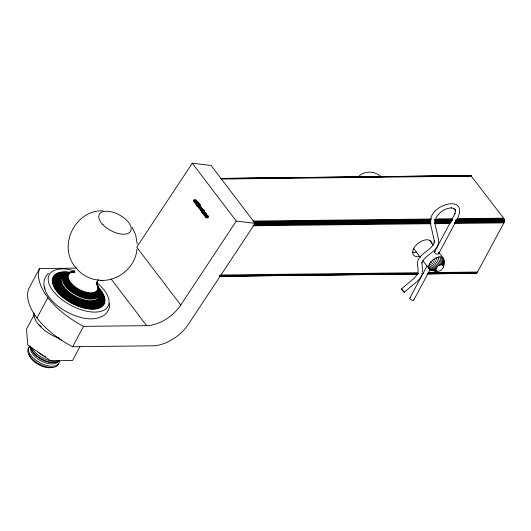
<?xml version="1.0" encoding="UTF-8"?>
<svg xmlns="http://www.w3.org/2000/svg" width="531" height="531" viewBox="0 0 531 531"><rect width="100%" height="100%" fill="white"/><g stroke="black" fill="none" stroke-linecap="round" stroke-linejoin="round"><path stroke-width="0.8" d="M443.106 265.845L443.153 264.398M422.676 272.018L421.933 262.606L421.86 262.984C424.866 254.097 440.046 251.316 438.593 239.893L434.816 222.841M422.928 260.701L429.771 269.662L431.059 270.319L436.986 271.348L439.761 270.983L441.673 269.728L443.398 267.146L443.743 258.896L438.759 252.344M205.258 213.057L205.623 213.721L205.198 212.486L202.43 212.088L202.119 212.559L202.444 212.984L202.756 212.513L205.55 212.851M109.718 303.546C110.136 309.288 106.426 314.797 101.175 316.98M199.118 206.287L199.218 205.563L197.2 205.411L197.512 204.408L198.249 205.245L198.342 204.767L197.963 203.911L197.247 203.884L196.689 204.973L197.107 205.988L200.439 206.128L200.479 207.362M197.114 205.105C201.076 207.176 200.499 203.034 197.539 203.751M475.225 273.16L476.632 273.14L477.508 272.045L503.873 222.874L504.443 220.431L503.594 218.175L470.851 175.595L220.398 178.423M443.398 267.146C445.728 261.225 443.319 254.077 436.07 257.913C432.221 259.812 427.641 263.847 428.935 268.6L435.924 270.491L436.986 271.348M443.491 266.336L444.075 260.29M195.667 202.324C195.952 200.506 193.576 201.475 194.618 202.749C195.196 203.446 195.362 202.683 194.758 202.377C195.096 202.623 196.855 202.49 198.481 202.736L198.262 202.975M201.554 209.811L201.289 210.541L200.678 209.738L200.977 210.754L200.253 209.864L200.871 208.909L201.554 209.811L203.141 210.004L202.57 209.108L200.446 209.221M136.958 249.205C135.398 267.949 116.634 282.811 98.023 280.109M199.079 206.625L198.355 207.468L197.837 206.3L198.528 205.689L199.079 206.625L200.658 206.811M205.112 214.551C205.099 216.011 203.3 215.148 203.931 214.066C204.256 212.977 207.13 215.254 206.513 215.287M206.015 217.677L206.692 216.349L205.762 215.062L207.349 215.254L208.212 216.349L207.601 217.869L206.015 217.677L205.716 217.279L206.201 216.27L205.497 216.993L205.192 216.595L205.683 215.586L204.979 216.309L204.674 215.911L205.477 214.69L207.349 215.254M435.924 270.491C435.095 267.04 440.637 262.898 443.325 265.639M202.769 209.964L202.557 209.586M418.136 272.443C418.514 267.511 415.693 261.843 419.623 257.601M204.043 213.535C204.541 211.471 201.747 212.639 203.187 213.98C203.917 214.551 202.809 211.677 204.043 213.535L206.26 213.854L206.692 214.743M96.702 283.461L97.153 281.695L96.742 282.684L98.381 280.109M199.357 206.639L198.846 208.252L199.112 208.603L199.756 208.072L199.702 209.373L200.798 208.537L202.384 208.729L200.506 208.159L199.868 208.756L200.214 207.767L199.941 207.409L199.271 207.966L199.357 206.639L201.236 207.216L199.649 207.03M430.568 219.595C432.652 203.22 468.939 194.545 457.33 218.858L438.533 253.924M422.152 274.348L419.994 278.37L417.393 281.304L404.084 292.276L401.39 288.95L414.426 278.038L417.32 274.361M404.197 292.355L403.958 291.917M196.848 202.391L196.689 201.88M195.089 200.366C191.585 198.893 194.412 203.838 195.129 200.214L196.709 200.406L195.926 201.568M39.546 268.547L28.634 288.891A65.047 32.623 28.2 0 0 72.647 346.73L153.817 345.787A31.88 18.558 -37.3 0 0 187.795 325.178L255.119 223.345L211.106 165.506L192.262 163.236L136.746 247.2L180.759 305.04A30.459 17.735 -37.3 0 1 146.622 325.656L83.559 326.379A65.047 32.623 28.2 0 1 39.546 268.547L76.404 268.122M34.342 314.491L26.55 329.021L27.745 345.031L50.73 360.795L72.515 360.542L79.915 346.736M36.971 317.969L47.883 297.619M72.647 346.73L83.559 326.379M409.905 297.944L427.13 265.819M434.179 252.676L455.014 213.568L454.941 213.92L455.379 211.053L455.445 211.484L454.748 209.174L455.313 209.918L453.574 208.351L453.985 208.537L451.337 207.873L451.722 207.9C445.018 208.086 439.316 212.281 436.024 217.71M413.855 299.942L430.302 269.263M199.477 206.327L199.995 205.875L200.439 206.128M205.51 214.252L206.141 213.807M196.709 200.406L194.784 199.769L193.928 200.99L193.51 200.174M199.543 204.103L197.12 203.705L196.171 204.74L196.158 203.081L195.574 203.957L195.269 203.552L196.437 202.026L196.901 202.55L196.384 202.736L196.676 203.114L198.614 203.001L199.079 203.519L196.981 203.519L199.079 203.519M196.676 203.114L197.034 202.809L197.492 203.327M197.32 202.716L198.023 202.218L198.481 202.736M198.481 204.243L198.561 203.705M202.53 209.944L201.415 211.63L201.11 211.232L202.225 209.546L204.116 210.137L201.455 209.387M203.506 212.493L204.621 210.807L202.736 210.216L201.621 211.902L201.926 212.3L205.464 212.725M201.926 212.3L203.041 210.615L204.621 210.807M203.705 212.745L204.017 212.281L204.342 212.705M207.754 216.774L207.296 217.464L207.601 217.869M180.759 305.04L236.275 221.075L255.119 223.345M420.366 256.672C424.813 251.316 432.373 248.827 434.325 242.103L434.252 242.488L434.258 240.623L434.331 241.067L430.522 223.876M48.527 273.339C44.007 277.049 42.931 283.647 44.723 289.017M198.694 204.209L199.264 203.95M199.218 205.563L198.879 205.689M204.7 212.606L205.112 212.453M201.282 209.566L202.384 208.729M205.258 214.232L205.119 213.714M359.268 175.834C365.534 170.431 375.536 171.075 381.225 177.015M196.364 201.481C197.758 201.176 197.446 204.004 195.634 202.43M102.961 210.814C74.99 209.718 57.328 246.457 75.727 267.571M470.566 175.529L469.464 175.934L461.187 176.026M220.909 178.482L470.851 175.595M220.465 178.615L471.13 175.721M231.071 178.688L244.313 178.529M277.421 178.15L289.84 178.004M322.948 177.626L336.196 177.473M369.304 177.088L381.723 176.942M415.66 176.551L428.079 176.411M221.002 179.047L471.628 176.153M252.968 221.069L431.637 219.004M434.942 218.964L452.312 218.765M457.277 218.706L503.594 218.175M253.387 221.679L431.225 219.628M434.537 219.588L452.731 219.376M456.872 219.33L504.019 218.785M253.526 222.051L430.555 220.007M434.69 219.96L452.067 219.761M456.202 219.708L504.184 219.157M254.475 222.443L430.681 220.411M434.816 220.365L452.193 220.159M455.498 220.126L504.311 219.562M254.541 222.874L430.767 220.836M434.902 220.79L452.273 220.591M455.585 220.551L504.397 219.987M254.561 223.319L430.807 221.281M434.942 221.235L451.489 221.042M455.625 220.996L504.443 220.431M254.535 223.763L430.8 221.732M434.935 221.686L451.489 221.493M455.625 221.447L504.45 220.883M254.468 224.208L430.754 222.177M434.889 222.124L451.443 221.938M455.585 221.885L504.41 221.327M254.349 224.64L430.668 222.608M434.803 222.555L450.534 222.376M454.669 222.33L504.337 221.752M253.367 225.058L430.535 223.013M434.677 222.967L450.407 222.781M454.543 222.735L504.218 222.164M252.942 225.768L430.999 223.717M434.312 223.677L450.042 223.491M454.184 223.445L503.873 222.874M220.398 275.012L417.797 272.728M428.577 272.609L477.508 272.045M219.894 275.662L418.401 273.372M421.707 273.332L423.36 273.312M427.495 273.266L477.123 272.695M219.622 275.914L418.156 273.624M428.079 273.511L476.884 272.947M219.323 276.113L417.89 273.817M427.82 273.704L476.632 273.14M219.734 276.239L417.605 273.95M427.495 273.837L476.36 273.273M219.217 276.306L417.851 274.016M426.957 273.91L476.075 273.346M100.83 280.275L102.47 280.375M194.519 201.13L196.709 201.402M194.784 201.295L196.928 201.534M195.454 201.461L197.034 201.654M195.594 201.68L197.174 201.873M195.64 201.787L197.22 201.979M195.667 201.893L198.096 202.238M196.231 202.132L198.176 202.298M195.693 202.105L198.269 202.404M196.078 202.338L197.698 202.47M196.968 202.815L198.773 203.081M197.28 202.995L198.866 203.187M196.709 203.061L198.295 203.254M197.054 203.413L198.78 203.625M197.247 203.884L198.833 204.07M198.096 204.063L199.676 204.256M198.189 204.203L199.769 204.389M198.255 204.335L199.842 204.528M198.309 204.481L199.888 204.667M198.335 204.621L199.915 204.813M198.342 204.767L199.928 204.959M198.328 204.92L199.915 205.112M197.127 205.006L199.882 205.271M197.114 205.185L198.707 205.457M198.289 205.709L200.227 205.928M198.753 205.816L200.333 206.008M196.961 205.829L198.541 206.015M198.959 206.094L200.545 206.287M197.107 205.988L200.618 206.453M199.072 206.44L200.652 206.632M199.941 207.409L201.793 207.96L200.214 207.767M198.123 207.336L199.709 207.528M200.871 208.909L202.683 209.154M200.645 209.002L202.796 209.241M200.545 209.095L202.902 209.36M201.501 209.493L203.088 209.685M201.534 209.599L203.114 209.791M203.24 212.314L205.331 212.573M204.037 212.785L205.616 212.977M204.083 212.911L205.663 213.104M204.103 213.031L205.689 213.223M203.214 213.13L205.696 213.343M203.718 213.216L205.689 213.469M204.083 213.402L205.663 213.595M203.453 213.575L206.367 213.933M204.11 213.787L206.473 214.053M202.948 213.681L204.535 213.867M204.993 214.026L206.579 214.212M205.066 214.192L206.645 214.385M205.105 214.365L206.685 214.557M205.769 215.228L207.548 215.486M206.055 215.394L207.641 215.586M206.134 215.52L207.714 215.712M206.174 215.646L207.754 215.832M206.181 215.772L207.76 215.964M206.161 215.918L207.979 216.117M206.486 215.978L208.152 216.263M206.625 216.157L208.212 216.349M206.074 216.217L208.252 216.442M206.692 216.349L208.271 216.542M206.692 216.449L208.278 216.641M206.685 216.562L208.265 216.748M206.652 216.675L208.232 216.86M206.599 216.787L208.179 216.98M206.526 216.913L208.106 217.099M431.059 270.319L437.809 271.454M429.771 269.662L436.343 271.022M428.603 267.206L435.759 269.794M428.796 265.58L435.851 268.978M429.506 263.827L436.21 268.102M38.657 324.687L41.358 326.538M55.556 336.276L61.636 340.444M401.39 288.95L402.671 290.291M199.835 205.437L199.371 204.594M430.681 262.068L436.794 267.226M432.241 260.422L437.577 266.403M403.042 290.736L403.706 291.572M429.785 240.556L433.276 245.136M413.41 248.196L420.419 257.409M192.262 163.236L236.275 221.075M194.784 199.769L195.129 200.214M202.736 210.216L203.041 210.615M200.506 208.159L200.798 208.537M205.477 214.69L205.762 215.062M202.43 212.088L202.756 212.513M111.112 278.987L146.622 325.656M434.079 259.009L438.493 265.692M132.226 227.275L135.717 235.034L137.224 244.087M436.07 257.913L439.489 265.148M197.632 205.371L197.837 205.895M438.082 257.216L440.498 264.796M439.98 256.964L441.44 264.67M441.619 257.177L442.263 264.777M442.907 257.834L442.907 265.108M416.881 252.092A11.118 6.472 -37.3 0 1 412.461 252.145M420.167 256.407A11.118 6.472 -37.3 0 1 412.726 251.468A11.118 6.472 -37.3 0 1 422.291 240.828A11.118 6.472 -37.3 0 1 431.949 243.304M58.695 338.161A26.683 13.381 28.2 0 1 34.011 313.018M45.666 356.905A15.366 7.706 28.2 0 1 44.219 356.221M43.509 355.85A15.366 7.706 28.2 0 1 37.774 351.801M97.093 282.864A33.353 16.726 28.2 0 1 97.113 312.009A33.353 16.726 28.2 0 1 50.432 286.893A33.353 16.726 28.2 0 1 74.951 270.956M99.423 291.864A23.968 12.021 28.2 0 1 89.387 304.847A23.968 12.021 28.2 0 1 60.819 289.594A23.968 12.021 28.2 0 1 65.877 273.956M99.503 292.209A23.49 11.782 28.2 0 1 88.77 304.243A23.49 11.782 28.2 0 1 61.158 289.11A23.49 11.782 28.2 0 1 66.275 274.003M99.715 292.15A24.459 12.266 28.2 0 1 89.181 305.385A24.459 12.266 28.2 0 1 59.97 289.375A24.459 12.266 28.2 0 1 66.262 273.817M57.959 361.551A15.366 7.706 28.2 0 1 40.98 360.848A15.366 7.706 28.2 0 1 30.878 347.095M59.392 360.622A16.979 8.516 28.2 0 1 40.595 363.138A16.979 8.516 28.2 0 1 30.148 345.82M96.768 283.926A16.262 8.157 28.2 0 1 89.825 292.727A16.262 8.157 28.2 0 1 70.417 282.18A16.262 8.157 28.2 0 1 74.347 271.739M98.427 288.346A27.745 13.912 28.2 0 1 92.56 308.418A27.745 13.912 28.2 0 1 56.293 289.256A27.745 13.912 28.2 0 1 68.904 272.748A20.145 10.102 28.2 0 0 66.209 286.229A20.145 10.102 28.2 0 0 89.666 298.535A20.145 10.102 28.2 0 0 98.64 288.379M99.576 290.152A27.174 13.627 28.2 0 1 90.834 307.96A27.174 13.627 28.2 0 1 56.399 288.592A27.174 13.627 28.2 0 1 69.143 273.04M98.627 288.134A28.329 14.204 28.2 0 1 92.58 308.836A28.329 14.204 28.2 0 1 55.397 288.632A28.329 14.204 28.2 0 1 70.079 272.622M58.39 364.16A16.979 8.516 28.2 0 1 37.986 363.304A16.979 8.516 28.2 0 1 29.484 347.055M99.264 290.523A26.046 13.063 28.2 0 1 90.695 307.011A26.046 13.063 28.2 0 1 58.091 289.415A26.046 13.063 28.2 0 1 67.417 273.339M98.925 290.357A25.501 12.79 28.2 0 1 91 306.513A25.501 12.79 28.2 0 1 59.16 290.045A25.501 12.79 28.2 0 1 66.342 273.511M99.191 290.059A26.603 13.341 28.2 0 1 91.126 307.509A26.603 13.341 28.2 0 1 57.441 289.329A26.603 13.341 28.2 0 1 67.855 273.153M98.998 290.729A24.977 12.525 28.2 0 1 90.389 305.975A24.977 12.525 28.2 0 1 59.525 289.674A24.977 12.525 28.2 0 1 66.7 273.671M99.616 292.846A21.512 10.786 28.2 0 1 74.386 296.603A21.512 10.786 28.2 0 1 66.123 274.016M99.609 292.269A21.207 10.64 28.2 0 1 74.207 295.661A21.207 10.64 28.2 0 1 67.397 273.525M99.503 292.528A21.851 10.959 28.2 0 1 75.78 298.004A21.851 10.959 28.2 0 1 64.191 274.653M99.649 292.946A22.222 11.144 28.2 0 1 73.816 297.606A22.222 11.144 28.2 0 1 66.123 274.089M98.029 287.025A28.906 14.496 28.2 0 1 93.496 309.215A28.906 14.496 28.2 0 1 54.905 288.612A28.906 14.496 28.2 0 1 70.623 272.396M98.593 279.99A17.788 8.921 28.2 0 1 75.847 267.305M96.489 283.474A17.364 8.708 28.2 0 1 90.695 294.201A17.364 8.708 28.2 0 1 69.169 282.91A17.364 8.708 28.2 0 1 74.128 271.739M96.264 283.083A16.819 8.436 28.2 0 1 90.648 293.477A16.819 8.436 28.2 0 1 69.793 282.532A16.819 8.436 28.2 0 1 74.592 271.713M96.204 283.209A17.881 8.967 28.2 0 1 90.861 294.931A17.881 8.967 28.2 0 1 68.233 282.85A17.881 8.967 28.2 0 1 74.891 271.826M96.37 283.607A18.379 9.219 28.2 0 1 90.881 295.661A18.379 9.219 28.2 0 1 67.623 283.242A18.379 9.219 28.2 0 1 74.459 271.912M98.341 288.048A20.483 10.275 28.2 0 1 90.243 299.165A20.483 10.275 28.2 0 1 65.963 286.873A20.483 10.275 28.2 0 1 68.426 272.901M59.658 361A16.979 8.516 28.2 0 1 42.58 359.434A16.979 8.516 28.2 0 1 30.413 346.199M55.596 362.361A15.366 7.706 28.2 0 1 40.907 359.202A15.366 7.706 28.2 0 1 31.302 348.515M52.078 367.406A14.556 7.301 28.2 0 1 38.298 364.498A14.556 7.301 28.2 0 1 29.092 354.482M96.509 284.025A18.857 9.458 28.2 0 1 90.662 296.391A18.857 9.458 28.2 0 1 66.773 283.295A18.857 9.458 28.2 0 1 74.705 272.078M59.273 360.423A16.979 8.516 28.2 0 1 44.239 358.69A16.979 8.516 28.2 0 1 31.787 347.632M69.442 272.649A20.145 10.102 28.2 0 1 70.709 272.536M97.498 286.023A19.74 9.897 28.2 0 1 90.814 297.851A19.74 9.897 28.2 0 1 66.667 285.632A19.74 9.897 28.2 0 1 70.537 272.376M97.02 285.008A19.308 9.684 28.2 0 1 91.717 297.114A19.308 9.684 28.2 0 1 67.988 286.07A19.308 9.684 28.2 0 1 69.846 272.357M99.828 293.358A22.621 11.343 28.2 0 1 73.53 298.097A22.621 11.343 28.2 0 1 65.705 274.162M98.932 291.234A23.045 11.556 28.2 0 1 89.825 303.739A23.045 11.556 28.2 0 1 62.505 289.913A23.045 11.556 28.2 0 1 65.28 274.195M100.704 316.741A33.353 16.726 28.2 0 1 67.185 312.102A33.353 16.726 28.2 0 1 44.577 286.773M413.901 299.643A2.217 1.108 28.2 0 1 411.445 299.969A2.217 1.108 28.2 0 1 410.085 297.712M410.39 297.559A2.217 1.108 28.2 0 1 410.788 297.506M438.287 252.856A2.23 0.923 33.7 0 1 437.79 254.09A2.23 1.294 22 0 1 435.022 253.081A2.23 1.294 22 0 1 435.154 251.316M195.348 201.946L194.963 201.807L195.348 201.946M201.209 209.652L200.831 209.513L201.209 209.652M198.707 206.479C198.103 207.906 198.149 205.53 198.707 206.479M204.734 214.405C204.136 215.832 204.183 213.455 204.734 214.405M196.53 202.928L196.304 203.267L196.563 202.968M103.047 224.859A17.788 8.921 28.2 0 0 130.487 231.423A17.788 8.921 28.2 0 0 111.43 211.836A17.788 8.921 28.2 0 0 103.047 224.859"/></g></svg>
